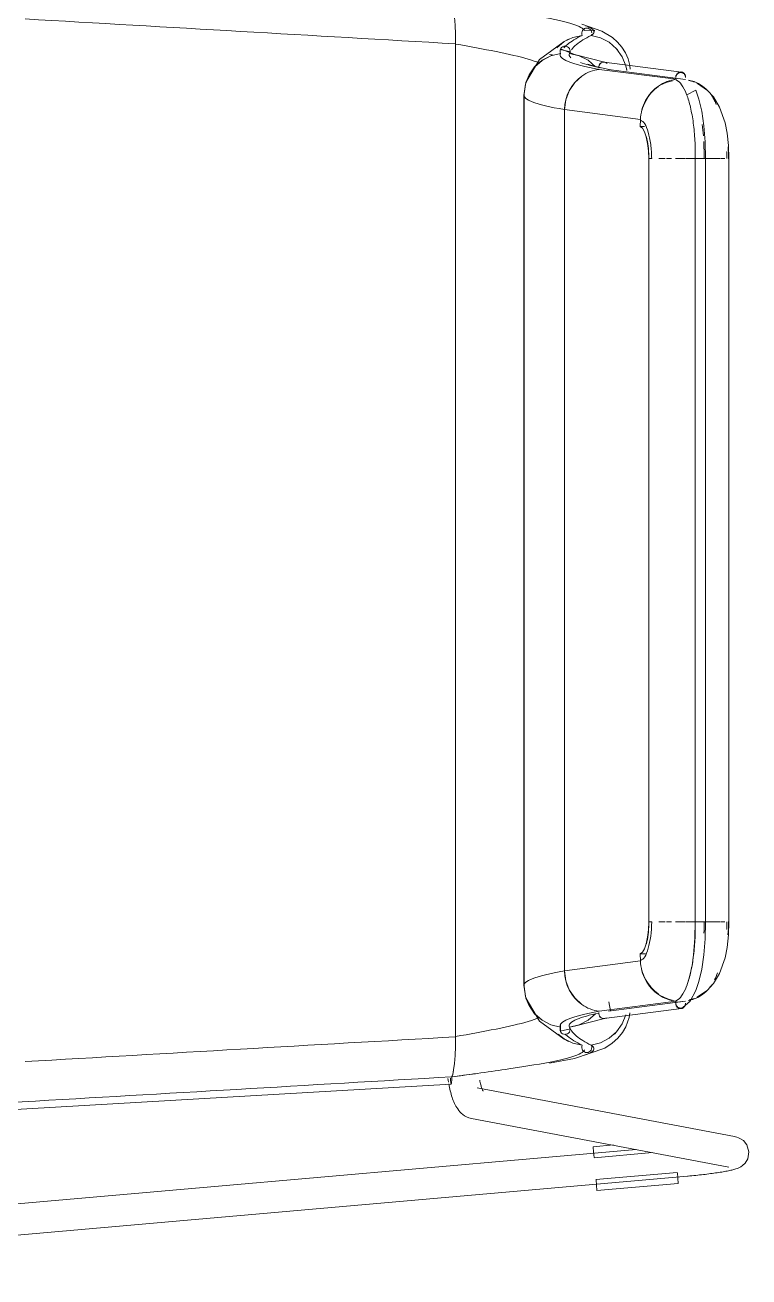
# Model space of a CAD drawing. Header units: millimetres. Extents: x 155927 to 295199, y -4084 to 97293.
# Drawn here: x 160311.4 to 160590.9, y 22523.4 to 23007 of the extents above; entities that cross this region are included whole.
import ezdxf

# ---------------------------------------------------------------- set-up
doc = ezdxf.new("R2010")
doc.units = ezdxf.units.MM
doc.header["$MEASUREMENT"] = 0
doc.layers.add('I-FURN', color=8, linetype='CONTINUOUS', lineweight=9)

msp = doc.modelspace()

# ---------------------------------------------------------------- linework, layer by layer
at = {"layer": 'I-FURN'}
for p, q in [((160477.4, 23006.99), (160477.16, 23010.09)), ((160477.4, 23006.99), (160477.55, 23003.52)), ((160477.56, 23003.46), (160477.4, 23006.99)), ((160526.41, 23004.51), (160526.31, 23004.02)), ((160526.31, 23004.02), (160526.34, 23003.52)), ((160526.32, 23004.02), (160526.41, 23004.51)), ((160526.35, 23003.52), (160526.32, 23004.02)), ((160534.02, 23004.7), (160526.4, 23007.37)), ((160526.41, 23004.51), (160526.61, 23004.96)), ((160526.61, 23004.96), (160526.41, 23004.51)), ((160526.93, 23005.34), (160526.61, 23004.96)), ((160526.61, 23004.96), (160526.93, 23005.33)), ((160527.33, 23005.63), (160526.93, 23005.34)), ((160526.93, 23005.33), (160527.33, 23005.62)), ((160527.79, 23005.81), (160527.33, 23005.63)), ((160527.33, 23005.62), (160527.79, 23005.8)), ((160531.23, 23005.06), (160527.38, 23004.87)), ((160528.28, 23005.87), (160527.79, 23005.81)), ((160527.79, 23005.8), (160528.28, 23005.86)), ((160528.76, 23005.79), (160528.28, 23005.87)), ((160528.28, 23005.86), (160528.76, 23005.79)), ((160528.76, 23005.79), (160529.22, 23005.59)), ((160529.22, 23005.6), (160528.76, 23005.79)), ((160529.61, 23005.3), (160529.22, 23005.6)), ((160529.22, 23005.59), (160529.61, 23005.29)), ((160529.92, 23004.91), (160529.61, 23005.3)), ((160529.61, 23005.29), (160529.92, 23004.91)), ((160529.92, 23004.91), (160530.11, 23004.45)), ((160530.12, 23004.45), (160529.92, 23004.91)), ((160530.11, 23004.45), (160530.19, 23003.96)), ((160530.19, 23003.96), (160530.12, 23004.45)), ((160530.91, 23003.9), (160531.23, 23005.06)), ((160538.14, 23002.2), (160534.02, 23004.7)), ((160477.56, 23003.46), (160477.61, 22999.77)), ((160477.61, 22999.69), (160477.56, 23003.46)), ((160477.61, 22616.29), (160477.61, 22999.69)), ((160477.61, 22999.69), (160477.61, 22616.21)), ((160509.94, 22993.68), (160519.48, 23000.67)), ((160519.56, 23000.62), (160516.72, 22998.22)), ((160516.72, 22998.21), (160519.56, 23000.61)), ((160519.48, 23000.67), (160521.23, 23001.56)), ((160522.88, 23002.26), (160519.56, 23000.62)), ((160519.56, 23000.61), (160522.88, 23002.25)), ((160522.88, 23002.25), (160526.5, 23003.04)), ((160526.5, 23003.04), (160522.88, 23002.26)), ((160526.34, 23003.52), (160526.5, 23003.04)), ((160526.5, 23003.04), (160526.35, 23003.52)), ((160530.15, 23003.46), (160529.98, 23002.99)), ((160529.98, 23002.99), (160530.15, 23003.46)), ((160533.61, 23002.09), (160529.98, 23002.99)), ((160536.93, 23000.35), (160533.61, 23002.09)), ((160539.76, 22997.87), (160536.93, 23000.35)), ((160540.1, 23000.46), (160538.14, 23002.2)), ((160541.78, 22998.48), (160540.1, 23000.46)), ((160511, 22993.38), (160514.4, 22995.14)), ((160514.39, 22995.14), (160511, 22993.39)), ((160518.11, 22996.03), (160514.39, 22995.14)), ((160517.91, 22997), (160517.99, 22997.49)), ((160517.99, 22997.49), (160517.91, 22997)), ((160517.95, 22996.5), (160517.91, 22997)), ((160517.91, 22997), (160517.94, 22996.5)), ((160517.94, 22996.5), (160518.11, 22996.03)), ((160518.11, 22996.03), (160517.95, 22996.5)), ((160517.99, 22997.49), (160518.19, 22997.94)), ((160518.19, 22997.94), (160517.99, 22997.49)), ((160521.9, 22996.71), (160518.01, 22997.55)), ((160523.46, 22995.68), (160518.14, 22997.85)), ((160518.51, 22998.33), (160518.19, 22997.94)), ((160518.19, 22997.94), (160518.51, 22998.32)), ((160518.51, 22998.32), (160518.91, 22998.62)), ((160518.91, 22998.62), (160518.51, 22998.33)), ((160519.37, 22998.81), (160518.91, 22998.62)), ((160518.91, 22998.62), (160519.37, 22998.8)), ((160519.37, 22998.8), (160519.86, 22998.87)), ((160519.86, 22998.87), (160519.37, 22998.81)), ((160519.86, 22998.87), (160520.35, 22998.8)), ((160520.35, 22998.81), (160519.86, 22998.87)), ((160520.81, 22998.62), (160520.35, 22998.81)), ((160520.35, 22998.8), (160520.81, 22998.62)), ((160520.81, 22998.62), (160521.21, 22998.32)), ((160521.21, 22998.33), (160520.81, 22998.62)), ((160521.53, 22997.94), (160521.21, 22998.33)), ((160521.21, 22998.32), (160521.53, 22997.94)), ((160521.53, 22997.94), (160521.73, 22997.49)), ((160521.73, 22997.49), (160521.53, 22997.94)), ((160521.77, 22996.5), (160521.61, 22996.03)), ((160521.61, 22996.03), (160521.78, 22996.5)), ((160525.33, 22995.14), (160521.61, 22996.03)), ((160521.73, 22997.49), (160521.81, 22997)), ((160521.81, 22997), (160521.73, 22997.49)), ((160521.81, 22997), (160521.77, 22996.5)), ((160521.78, 22996.5), (160521.81, 22997)), ((160535.08, 22992.71), (160523.46, 22995.68)), ((160528.72, 22993.39), (160525.33, 22995.14)), ((160539.76, 22997.87), (160540.11, 22997.46)), ((160541.93, 22994.78), (160539.76, 22997.87)), ((160543.16, 22996.28), (160541.78, 22998.48)), ((160543.33, 22991.27), (160541.93, 22994.78)), ((160544.19, 22993.92), (160543.16, 22996.28)), ((160504.83, 22985.03), (160509.94, 22993.68)), ((160508.12, 22990.88), (160505.95, 22987.74)), ((160505.96, 22987.74), (160508.13, 22990.87)), ((160511, 22993.39), (160508.12, 22990.88)), ((160508.13, 22990.87), (160511, 22993.38)), ((160528.69, 22991.88), (160531.13, 22991.12)), ((160531.6, 22990.88), (160528.72, 22993.39)), ((160531.13, 22991.12), (160537.42, 22989.75)), ((160532.98, 22991.35), (160532.9, 22990.86)), ((160532.9, 22990.86), (160532.94, 22990.36)), ((160533.17, 22991.8), (160532.98, 22991.35)), ((160562.79, 22986.05), (160533.09, 22989.89)), ((160533.47, 22992.19), (160533.17, 22991.8)), ((160533.85, 22992.48), (160533.47, 22992.19)), ((160534.29, 22992.67), (160533.85, 22992.48)), ((160534.76, 22992.74), (160534.29, 22992.67)), ((160535.23, 22992.67), (160534.76, 22992.74)), ((160564.77, 22988.87), (160535, 22992.72)), ((160535.67, 22992.48), (160535.23, 22992.67)), ((160536.06, 22992.19), (160535.67, 22992.48)), ((160566.33, 22986.03), (160536.64, 22989.87)), ((160543.7, 22989.53), (160543.33, 22991.27)), ((160543.33, 22991.26), (160543.7, 22989.52)), ((160544.85, 22991.41), (160544.19, 22993.92)), ((160545, 22989.99), (160544.85, 22991.41)), ((160503.96, 22979.84), (160504.76, 22984.88)), ((160504.59, 22984.17), (160505.96, 22987.74)), ((160505.95, 22987.74), (160504.59, 22984.17)), ((160504.76, 22984.88), (160506.13, 22988.06)), ((160523.59, 22984.77), (160521.51, 22981.66)), ((160526.33, 22987.26), (160523.59, 22984.77)), ((160562.8, 22986.48), (160560.36, 22986.8)), ((160570.96, 22984.39), (160570.77, 22984.48)), ((160503.96, 22979.84), (160503.96, 22675.04)), ((160504.12, 22980.38), (160504.59, 22984.17)), ((160504.59, 22984.17), (160504.12, 22980.38)), ((160504.12, 22635.6), (160504.12, 22980.38)), ((160504.12, 22980.38), (160504.12, 22635.6)), ((160521.51, 22981.66), (160520.19, 22978.11)), ((160570.36, 22981.84), (160566.82, 22980.08)), ((160571.52, 22978.39), (160570.36, 22981.84)), ((160574.86, 22981.71), (160570.96, 22984.39)), ((160577.15, 22979.23), (160574.86, 22981.71)), ((160520.19, 22978.11), (160519.71, 22974.34)), ((160572.62, 22973.7), (160571.52, 22978.39)), ((160579.55, 22975.35), (160577.15, 22979.23)), ((160581.67, 22969.3), (160579.55, 22975.35)), ((160519.71, 22974.34), (160548.99, 22970.48)), ((160519.71, 22641.63), (160519.71, 22974.34)), ((160519.71, 22974.34), (160519.71, 22641.63)), ((160548.99, 22970.48), (160548.92, 22967.77)), ((160573.46, 22968.08), (160572.62, 22973.7)), ((160550.59, 22967.77), (160548.92, 22967.77)), ((160548.92, 22967.77), (160549.78, 22967.13)), ((160550.59, 22967.77), (160548.94, 22967.77)), ((160549.78, 22967.13), (160550.57, 22965.78)), ((160550.57, 22965.78), (160551.24, 22963.8)), ((160573.95, 22961.96), (160573.46, 22968.08)), ((160582.46, 22965.27), (160581.67, 22969.3)), ((160582.97, 22960.45), (160582.46, 22965.27)), ((160551.24, 22963.8), (160551.75, 22961.3)), ((160551.75, 22961.3), (160552.07, 22958.45)), ((160574.04, 22955.41), (160573.95, 22961.96)), ((160583.08, 22955.41), (160582.97, 22960.45)), ((160552.07, 22958.45), (160552.18, 22955.42)), ((160552.18, 22955.42), (160552.18, 22660.56)), ((160552.24, 22660.56), (160552.24, 22955.42)), ((160556.09, 22955.42), (160558.56, 22955.42)), ((160559.08, 22955.42), (160560.92, 22955.42)), ((160562.55, 22955.42), (160566.1, 22955.42)), ((160566.3, 22955.42), (160570.11, 22955.42)), ((160570.11, 22955.41), (160566.3, 22955.41)), ((160570.08, 22955.42), (160570.08, 22660.56)), ((160570.19, 22955.42), (160574.04, 22955.42)), ((160570.42, 22955.41), (160570.19, 22955.41)), ((160570.75, 22955.41), (160570.42, 22955.41)), ((160571.16, 22955.41), (160570.75, 22955.41)), ((160571.64, 22955.41), (160571.16, 22955.41)), ((160572.14, 22955.41), (160571.64, 22955.41)), ((160572.63, 22955.41), (160572.14, 22955.41)), ((160573.08, 22955.41), (160572.63, 22955.41)), ((160573.47, 22955.41), (160573.08, 22955.41)), ((160573.78, 22955.41), (160573.47, 22955.41)), ((160573.97, 22955.41), (160573.78, 22955.41)), ((160573.8, 22955.42), (160576.81, 22955.42)), ((160576.83, 22955.41), (160573.8, 22955.41)), ((160574.04, 22955.41), (160573.97, 22955.41)), ((160574.04, 22660.56), (160574.04, 22955.42)), ((160576.98, 22955.42), (160579.56, 22955.42)), ((160579.84, 22955.42), (160581.59, 22955.42)), ((160582.78, 22955.42), (160583.06, 22955.42)), ((160583.08, 22955.41), (160582.91, 22955.41)), ((160583.08, 22660.56), (160583.08, 22955.42)), ((160503.96, 22675.04), (160503.96, 22636.13)), ((160552.18, 22660.56), (160552.07, 22657.53)), ((160558.56, 22660.56), (160556.09, 22660.56)), ((160560.92, 22660.56), (160559.08, 22660.56)), ((160566.1, 22660.56), (160562.55, 22660.56)), ((160566.3, 22660.56), (160570.11, 22660.56)), ((160570.11, 22660.56), (160566.3, 22660.56)), ((160570, 22654.34), (160570.08, 22660.56)), ((160574.04, 22660.56), (160570.09, 22660.56)), ((160570.09, 22660.56), (160570.19, 22660.56)), ((160570.19, 22660.56), (160570.42, 22660.56)), ((160570.42, 22660.56), (160570.75, 22660.56)), ((160570.75, 22660.56), (160571.16, 22660.56)), ((160571.16, 22660.56), (160571.64, 22660.56)), ((160571.64, 22660.56), (160572.14, 22660.56)), ((160572.14, 22660.56), (160572.63, 22660.56)), ((160572.63, 22660.56), (160573.08, 22660.56)), ((160573.08, 22660.56), (160573.47, 22660.56)), ((160573.47, 22660.56), (160573.78, 22660.56)), ((160573.78, 22660.56), (160573.97, 22660.56)), ((160573.8, 22660.56), (160576.83, 22660.56)), ((160576.81, 22660.56), (160573.8, 22660.56)), ((160574.04, 22660.56), (160573.95, 22654.02)), ((160573.97, 22660.56), (160574.04, 22660.56)), ((160579.56, 22660.56), (160576.98, 22660.56)), ((160581.59, 22660.56), (160579.84, 22660.56)), ((160583.06, 22660.56), (160582.78, 22660.56)), ((160582.91, 22660.56), (160583.08, 22660.56)), ((160583.08, 22660.56), (160582.97, 22655.53)), ((160552.07, 22657.53), (160551.75, 22654.67)), ((160551.24, 22652.18), (160550.57, 22650.2)), ((160551.75, 22654.67), (160551.24, 22652.18)), ((160569.47, 22647.77), (160570, 22654.34)), ((160573.95, 22654.02), (160573.46, 22647.9)), ((160582.97, 22655.53), (160582.46, 22650.71)), ((160549.78, 22648.85), (160548.92, 22648.21)), ((160548.92, 22648.21), (160550.89, 22648.21)), ((160548.92, 22648.21), (160548.99, 22645.49)), ((160548.94, 22648.21), (160550.89, 22648.21)), ((160550.57, 22650.2), (160549.78, 22648.85)), ((160568.88, 22643.76), (160569.47, 22647.77)), ((160573.46, 22647.9), (160572.62, 22642.28)), ((160581.67, 22646.68), (160579.55, 22640.63)), ((160582.46, 22650.71), (160581.67, 22646.68)), ((160548.99, 22645.49), (160519.71, 22641.63)), ((160519.71, 22641.63), (160520.19, 22637.86)), ((160567.91, 22639.33), (160568.88, 22643.76)), ((160572.62, 22642.28), (160571.52, 22637.59)), ((160520.19, 22637.86), (160521.51, 22634.32)), ((160566.82, 22635.89), (160567.91, 22639.33)), ((160571.52, 22637.59), (160570.36, 22634.13)), ((160577.15, 22636.74), (160574.86, 22634.27)), ((160579.55, 22640.63), (160577.15, 22636.74)), ((160503.96, 22636.14), (160504.76, 22631.1)), ((160504.59, 22631.81), (160504.12, 22635.6)), ((160504.12, 22635.6), (160504.59, 22631.81)), ((160505.96, 22628.24), (160504.59, 22631.81)), ((160504.59, 22631.81), (160505.95, 22628.24)), ((160521.51, 22634.32), (160523.59, 22631.2)), ((160570.36, 22634.13), (160568.17, 22630.02)), ((160570.96, 22631.59), (160570.77, 22631.49)), ((160574.86, 22634.27), (160570.96, 22631.59)), ((160504.76, 22631.1), (160506.13, 22627.92)), ((160504.83, 22630.95), (160509.94, 22622.29)), ((160505.95, 22628.24), (160508.12, 22625.1)), ((160508.13, 22625.1), (160505.96, 22628.24)), ((160523.59, 22631.2), (160526.33, 22628.72)), ((160562.79, 22629.93), (160533.09, 22626.09)), ((160535, 22623.26), (160564.77, 22627.11)), ((160536.64, 22626.11), (160566.33, 22629.95)), ((160537.42, 22626.23), (160536.73, 22629.72)), ((160565.14, 22629.8), (160560.37, 22629.18)), ((160568.17, 22630.02), (160565.27, 22627.47)), ((160508.12, 22625.1), (160511, 22622.59)), ((160511, 22622.6), (160508.13, 22625.1)), ((160509.94, 22622.29), (160519.48, 22615.31)), ((160514.4, 22620.84), (160511, 22622.6)), ((160511, 22622.59), (160514.39, 22620.84)), ((160535.08, 22623.27), (160523.46, 22620.3)), ((160525.33, 22620.84), (160528.72, 22622.59)), ((160528.72, 22622.59), (160531.6, 22625.1)), ((160532.94, 22625.62), (160532.9, 22625.12)), ((160532.9, 22625.12), (160532.98, 22624.63)), ((160532.98, 22624.63), (160533.17, 22624.17)), ((160533.17, 22624.17), (160533.47, 22623.79)), ((160533.47, 22623.79), (160533.85, 22623.5)), ((160533.85, 22623.5), (160534.29, 22623.31)), ((160534.29, 22623.31), (160534.76, 22623.24)), ((160534.76, 22623.24), (160535.23, 22623.31)), ((160535.23, 22623.31), (160535.67, 22623.5)), ((160541.93, 22621.19), (160543.33, 22624.71)), ((160543.38, 22620.12), (160544.67, 22623.72)), ((160544.67, 22623.72), (160544.9, 22625.49)), ((160514.39, 22620.84), (160518.11, 22619.94)), ((160517.2, 22617.27), (160519.56, 22615.36)), ((160519.56, 22615.37), (160517.23, 22617.24)), ((160517.91, 22618.98), (160517.95, 22619.48)), ((160517.94, 22619.47), (160517.91, 22618.98)), ((160517.99, 22618.49), (160517.91, 22618.98)), ((160517.91, 22618.98), (160517.99, 22618.49)), ((160518.11, 22619.94), (160517.94, 22619.47)), ((160517.95, 22619.48), (160518.11, 22619.95)), ((160518.19, 22618.04), (160517.99, 22618.49)), ((160517.99, 22618.49), (160518.19, 22618.03)), ((160518.01, 22618.43), (160521.9, 22619.27)), ((160518.09, 22621.01), (160518.14, 22618.13)), ((160518.51, 22617.66), (160518.19, 22618.04)), ((160518.19, 22618.03), (160518.51, 22617.65)), ((160518.91, 22617.36), (160518.51, 22617.66)), ((160518.51, 22617.65), (160518.91, 22617.36)), ((160519.37, 22617.17), (160518.91, 22617.36)), ((160518.91, 22617.36), (160519.37, 22617.17)), ((160519.86, 22617.11), (160519.37, 22617.17)), ((160519.37, 22617.17), (160519.86, 22617.1)), ((160520.35, 22617.17), (160519.86, 22617.11)), ((160519.86, 22617.1), (160520.35, 22617.17)), ((160520.81, 22617.36), (160520.35, 22617.17)), ((160520.35, 22617.17), (160520.81, 22617.36)), ((160521.21, 22617.66), (160520.81, 22617.36)), ((160520.81, 22617.36), (160521.21, 22617.65)), ((160521.53, 22618.04), (160521.21, 22617.66)), ((160521.21, 22617.65), (160521.53, 22618.03)), ((160521.73, 22618.49), (160521.53, 22618.04)), ((160521.53, 22618.03), (160521.73, 22618.49)), ((160523.46, 22620.3), (160521.59, 22619.98)), ((160521.61, 22619.94), (160525.33, 22620.84)), ((160521.61, 22619.95), (160521.77, 22619.48)), ((160521.78, 22619.47), (160521.61, 22619.94)), ((160521.81, 22618.98), (160521.73, 22618.49)), ((160521.73, 22618.49), (160521.81, 22618.98)), ((160521.77, 22619.48), (160521.81, 22618.98)), ((160521.81, 22618.98), (160521.78, 22619.47)), ((160536.93, 22615.63), (160539.76, 22618.11)), ((160539.76, 22618.11), (160538.89, 22617.22)), ((160539.76, 22618.11), (160541.93, 22621.19)), ((160540.26, 22615.68), (160542.04, 22617.85)), ((160542.04, 22617.85), (160543.38, 22620.12)), ((160477.4, 22608.99), (160477.56, 22612.52)), ((160477.55, 22612.46), (160477.4, 22608.98)), ((160477.56, 22612.52), (160477.61, 22616.29)), ((160477.61, 22616.21), (160477.56, 22612.52)), ((160519.48, 22615.31), (160521.23, 22614.42)), ((160522.88, 22613.73), (160519.56, 22615.37)), ((160519.56, 22615.36), (160522.88, 22613.72)), ((160526.5, 22612.94), (160522.88, 22613.73)), ((160522.88, 22613.72), (160526.5, 22612.94)), ((160526.34, 22612.46), (160526.31, 22611.96)), ((160526.32, 22611.96), (160526.35, 22612.46)), ((160526.5, 22612.94), (160526.34, 22612.46)), ((160526.35, 22612.46), (160526.5, 22612.94)), ((160529.98, 22612.99), (160533.61, 22613.89)), ((160529.98, 22612.99), (160530.15, 22612.52)), ((160530.15, 22612.52), (160529.98, 22612.99)), ((160530.15, 22612.52), (160530.19, 22612.02)), ((160530.19, 22612.02), (160530.15, 22612.52)), ((160533.61, 22613.89), (160536.93, 22615.63)), ((160535.19, 22611.87), (160538.01, 22613.69)), ((160538.01, 22613.69), (160540.26, 22615.68)), ((160477.16, 22605.88), (160477.4, 22608.99)), ((160477.4, 22608.94), (160477.16, 22605.88)), ((160513.81, 22605.98), (160523.47, 22607.88)), ((160523.47, 22607.88), (160535.19, 22611.87)), ((160526.31, 22611.96), (160526.41, 22611.47)), ((160526.41, 22611.47), (160526.32, 22611.96)), ((160526.61, 22611.02), (160526.41, 22611.47)), ((160526.41, 22611.47), (160526.61, 22611.02)), ((160526.93, 22610.64), (160526.61, 22611.02)), ((160526.61, 22611.02), (160526.93, 22610.64)), ((160527.33, 22610.36), (160526.93, 22610.64)), ((160526.93, 22610.64), (160527.33, 22610.35)), ((160527.79, 22610.17), (160527.33, 22610.36)), ((160527.33, 22610.35), (160527.79, 22610.17)), ((160528.28, 22610.11), (160527.79, 22610.17)), ((160527.79, 22610.17), (160528.28, 22610.11)), ((160528.76, 22610.19), (160528.28, 22610.11)), ((160528.28, 22610.11), (160528.76, 22610.18)), ((160529.22, 22610.38), (160528.76, 22610.19)), ((160528.76, 22610.18), (160529.22, 22610.38)), ((160529.61, 22610.68), (160529.22, 22610.38)), ((160529.22, 22610.38), (160529.61, 22610.68)), ((160529.92, 22611.07), (160529.61, 22610.68)), ((160529.61, 22610.68), (160529.92, 22611.07)), ((160530.11, 22611.53), (160529.92, 22611.07)), ((160529.92, 22611.07), (160530.12, 22611.52)), ((160530.19, 22612.02), (160530.11, 22611.53)), ((160530.12, 22611.52), (160530.19, 22612.02)), ((160476.85, 22603.38), (160476.48, 22601.64)), ((160476.49, 22601.64), (160476.85, 22603.39)), ((160476.85, 22603.39), (160477.16, 22605.88)), ((160477.16, 22605.85), (160476.85, 22603.39)), ((160143.99, 22578.58), (160475.9, 22597.87)), ((160474.76, 22599.4), (160474.66, 22600.12)), ((160474.87, 22598.68), (160474.76, 22599.4)), ((160475.11, 22597.28), (160474.99, 22597.98)), ((160475.69, 22600.23), (160475.68, 22599.73)), ((160475.68, 22599.73), (160475.69, 22600.23)), ((160475.68, 22599.73), (160475.69, 22599.24)), ((160475.69, 22599.24), (160475.68, 22599.73)), ((160475.69, 22599.24), (160475.71, 22598.79)), ((160475.71, 22598.79), (160475.69, 22599.24)), ((160475.71, 22598.79), (160475.75, 22598.41)), ((160475.75, 22598.41), (160475.71, 22598.79)), ((160475.75, 22598.41), (160475.79, 22598.12)), ((160475.79, 22598.12), (160475.75, 22598.41)), ((160475.79, 22598.12), (160475.84, 22597.94)), ((160475.84, 22597.93), (160475.79, 22598.12)), ((160475.84, 22597.93), (160475.9, 22597.87)), ((160475.9, 22597.87), (160475.84, 22597.93)), ((160475.9, 22597.87), (160475.95, 22597.95)), ((160475.95, 22597.94), (160475.9, 22597.87)), ((160475.95, 22597.95), (160476, 22598.14)), ((160476, 22598.14), (160475.95, 22597.94)), ((160476, 22598.14), (160476.04, 22598.44)), ((160476.04, 22598.43), (160476, 22598.14)), ((160476.04, 22598.44), (160476.08, 22598.82)), ((160476.08, 22598.82), (160476.04, 22598.43)), ((160476.08, 22600.74), (160476.49, 22601.64)), ((160476.1, 22600.27), (160476.08, 22600.74)), ((160476.08, 22598.82), (160476.1, 22599.28)), ((160476.1, 22599.27), (160476.08, 22598.82)), ((160476.48, 22601.64), (160476.09, 22600.74)), ((160476.09, 22600.74), (160476.1, 22600.27)), ((160476.11, 22599.77), (160476.1, 22600.27)), ((160476.1, 22600.27), (160476.11, 22599.77)), ((160476.1, 22599.28), (160476.11, 22599.77)), ((160476.11, 22599.77), (160476.1, 22599.27)), ((160487, 22599.02), (160486.91, 22599.51)), ((160487.1, 22598.55), (160487, 22599.02)), ((160487.21, 22598.1), (160487.1, 22598.55)), ((160487.31, 22597.68), (160487.21, 22598.1)), ((160487.42, 22597.29), (160487.31, 22597.68)), ((160475.25, 22596.6), (160475.11, 22597.28)), ((160475.39, 22595.93), (160475.25, 22596.6)), ((160475.54, 22595.28), (160475.39, 22595.93)), ((160475.71, 22594.64), (160475.54, 22595.28)), ((160475.88, 22594.01), (160475.71, 22594.64)), ((160476.06, 22593.39), (160475.88, 22594.01)), ((160476.25, 22592.78), (160476.06, 22593.39)), ((160476.46, 22592.19), (160476.25, 22592.78)), ((160585.27, 22577.66), (160485.98, 22596.47)), ((160487.53, 22596.92), (160487.42, 22597.29)), ((160487.64, 22596.59), (160487.53, 22596.92)), ((160487.74, 22596.28), (160487.64, 22596.59)), ((160487.84, 22596.01), (160487.74, 22596.28)), ((160487.94, 22595.78), (160487.84, 22596.01)), ((160488.03, 22595.59), (160487.94, 22595.78)), ((160488.1, 22595.44), (160488.03, 22595.59)), ((160488.15, 22595.35), (160488.1, 22595.44)), ((160488.19, 22595.28), (160488.15, 22595.35)), ((160488.21, 22595.25), (160488.19, 22595.28)), ((160476.68, 22591.61), (160476.46, 22592.19)), ((160476.92, 22591.04), (160476.68, 22591.61)), ((160477.17, 22590.48), (160476.92, 22591.04)), ((160477.44, 22589.93), (160477.17, 22590.48)), ((160477.73, 22589.39), (160477.44, 22589.93)), ((160478.05, 22588.85), (160477.73, 22589.39)), ((160478.41, 22588.32), (160478.05, 22588.85)), ((160478.81, 22587.78), (160478.41, 22588.32)), ((160479.27, 22587.25), (160478.81, 22587.78)), ((160479.79, 22586.73), (160479.27, 22587.25)), ((160480.38, 22586.22), (160479.79, 22586.73)), ((160481.07, 22585.74), (160480.38, 22586.22)), ((160481.86, 22585.3), (160481.07, 22585.74)), ((160482.76, 22584.94), (160481.86, 22585.3)), ((160483.74, 22584.68), (160482.76, 22584.94)), ((160483.74, 22584.68), (160583.03, 22565.87)), ((160538.58, 22574.42), (160530.68, 22573.72)), ((160530.86, 22571.68), (160530.68, 22573.72)), ((160585.68, 22577.57), (160585.27, 22577.66)), ((160586.2, 22577.43), (160585.68, 22577.57)), ((160586.82, 22577.22), (160586.2, 22577.43)), ((160587.62, 22576.84), (160586.82, 22577.22)), ((160588.7, 22576.1), (160587.62, 22576.84)), ((160590.03, 22574.52), (160588.7, 22576.1)), ((160590.03, 22574.52), (160590.86, 22571.77)), ((160547.31, 22572.69), (160122.81, 22535.39)), ((160531.04, 22569.62), (160530.86, 22571.68)), ((160531.05, 22569.49), (160553.66, 22571.48)), ((160590.38, 22569.01), (160589.34, 22567.35)), ((160590.86, 22571.77), (160590.38, 22569.01)), ((160563.21, 22563.8), (160531.8, 22561.04)), ((160579.19, 22563.79), (160578.59, 22563.7)), ((160579.78, 22563.88), (160579.19, 22563.79)), ((160580.35, 22563.97), (160579.78, 22563.88)), ((160580.9, 22564.07), (160580.35, 22563.97)), ((160581.43, 22564.16), (160580.9, 22564.07)), ((160581.95, 22564.25), (160581.43, 22564.16)), ((160582.44, 22564.35), (160581.95, 22564.25)), ((160582.92, 22564.44), (160582.44, 22564.35)), ((160583.38, 22564.54), (160582.92, 22564.44)), ((160583.82, 22564.64), (160583.38, 22564.54)), ((160584.25, 22564.74), (160583.82, 22564.64)), ((160584.66, 22564.84), (160584.25, 22564.74)), ((160585.07, 22564.95), (160584.66, 22564.84)), ((160585.46, 22565.07), (160585.07, 22564.95)), ((160585.86, 22565.19), (160585.46, 22565.07)), ((160586.26, 22565.33), (160585.86, 22565.19)), ((160586.69, 22565.5), (160586.26, 22565.33)), ((160587.16, 22565.72), (160586.69, 22565.5)), ((160587.72, 22566.02), (160587.16, 22565.72)), ((160588.43, 22566.5), (160587.72, 22566.02)), ((160589.34, 22567.35), (160588.43, 22566.5)), ((160123.86, 22523.44), (160567.18, 22562.39)), ((160531.99, 22558.86), (160531.81, 22560.92)), ((160563.58, 22559.57), (160532.17, 22556.81)), ((160563.22, 22563.68), (160563.4, 22561.62)), ((160563.4, 22561.62), (160563.58, 22559.57)), ((160567.34, 22562.4), (160567.18, 22562.39)), ((160568.09, 22562.47), (160567.34, 22562.4)), ((160568.84, 22562.54), (160568.09, 22562.47)), ((160569.59, 22562.61), (160568.84, 22562.54)), ((160570.34, 22562.68), (160569.59, 22562.61)), ((160571.08, 22562.76), (160570.34, 22562.68)), ((160571.81, 22562.84), (160571.08, 22562.76)), ((160572.54, 22562.92), (160571.81, 22562.84)), ((160573.25, 22563), (160572.54, 22562.92)), ((160573.96, 22563.08), (160573.25, 22563)), ((160574.66, 22563.17), (160573.96, 22563.08)), ((160575.35, 22563.25), (160574.66, 22563.17)), ((160576.03, 22563.34), (160575.35, 22563.25)), ((160576.69, 22563.43), (160576.03, 22563.34)), ((160577.34, 22563.52), (160576.69, 22563.43)), ((160577.97, 22563.61), (160577.34, 22563.52)), ((160578.59, 22563.7), (160577.97, 22563.61)), ((160532.17, 22556.81), (160531.99, 22558.86))]:
    msp.add_line(p, q, dxfattribs=at)
for centre, major_axis, ratio, start_param, end_param in [((160534.78, 22974.21), (0, -15.78), 0.955139, 3.254129, 3.495629), ((160534.77, 22990.77), (0, -1.96), 0.955139, 2.379629, 4.923331), ((160534.78, 22974.21), (0, -15.78), 0.955139, 3.737469, 4.704147), ((160534.78, 22974.21), (0, -15.78), 0.955139, 3.495799, 3.737346), ((160578.8, 22955.42), (0, 12.4), 0.287441, 4.712389, 4.932602), ((160567.33, 22955.41), (15.75, 0), 0.000004, 2.669107, 2.851347), ((160567.33, 22660.56), (15.75, 0), 0.000004, 3.431839, 3.614078), ((160578.8, 22660.56), (0, -12.4), 0.287441, 1.332781, 1.570796), ((160534.78, 22641.76), (0, -15.78), 0.955139, 4.720632, 5.68731), ((160534.78, 22641.76), (0, -15.78), 0.955139, 5.687432, 5.928979), ((160534.78, 22641.76), (0, -15.78), 0.955139, 5.929149, 6.170649), ((160534.77, 22625.2), (0, -1.96), 0.955139, 4.501447, 6.790779)]:
    msp.add_ellipse(centre, major_axis=major_axis, ratio=ratio, start_param=start_param, end_param=end_param, dxfattribs=at)
for points, knots in [([(160476.08, 23015.24), (160483.64, 23014.22), (160498.85, 23012.19), (160517.29, 23009.14), (160525.58, 23006.7), (160527.18, 23005.28), (160527.38, 23004.87)], [0, 0, 0, 0, 0.25, 0.5, 0.75, 0.8499411, 0.8499411, 0.8499411, 0.8499411]), ([(160527.77, 23006.76), (160528.4, 23006.53), (160531.31, 23005.27), (160531.54, 23004.01), (160529.98, 23002.99)], [0.6929173, 0.6929173, 0.6929173, 0.6929173, 0.75, 1, 1, 1, 1]), ([(160477.61, 22999.69), (160483, 22998.72), (160493.78, 22996.77), (160504.5, 22994.34), (160508.74, 22992.88), (160509.89, 22992.39)], [0, 0, 0, 0, 0.25, 0.5, 0.625, 0.625, 0.625, 0.625]), ([(160526.5, 23003.04), (160524.09, 23001.87), (160521.43, 23000.25), (160519.76, 22998.62), (160519.37, 22998.16)], [0, 0, 0, 0, 0.5, 0.6963068, 0.6963068, 0.6963068, 0.6963068]), ([(160529.98, 23002.99), (160527.58, 23001.83), (160524.54, 22999.98), (160522.8, 22998.12), (160522.32, 22997.43)], [0, 0, 0, 0, 0.5, 0.799328, 0.799328, 0.799328, 0.799328]), ([(160566.37, 22986.9), (160566.38, 22987.04), (160566.36, 22987.27), (160566.29, 22987.56), (160566.2, 22987.83), (160566.01, 22988.14), (160565.72, 22988.46), (160565.37, 22988.7), (160565.02, 22988.83), (160564.71, 22988.88), (160564.43, 22988.88), (160564.17, 22988.85), (160563.92, 22988.78), (160563.66, 22988.66), (160563.35, 22988.47), (160563.03, 22988.15), (160562.79, 22987.75), (160562.68, 22987.4), (160562.63, 22987.14), (160562.61, 22986.97), (160562.61, 22986.9)], [0.1111111, 0.1111111, 0.1111111, 0.1111111, 0.1666667, 0.1944444, 0.2222222, 0.2777778, 0.3333333, 0.3888889, 0.4444444, 0.4791667, 0.5138889, 0.5486111, 0.5833333, 0.6180556, 0.6527778, 0.7222222, 0.7916667, 0.8263889, 0.8611111, 0.8888889, 0.8888889, 0.8888889, 0.8888889]), ([(160562.7, 22987.3), (160562.74, 22987.42), (160562.84, 22987.65), (160563.12, 22988.06), (160563.66, 22988.52), (160564.53, 22988.77), (160565.32, 22988.54), (160565.83, 22988.15), (160566.12, 22987.76), (160566.31, 22987.3), (160566.35, 22986.98), (160566.36, 22986.81)], [-0.8125, -0.8125, -0.8125, -0.8125, -0.765625, -0.71875, -0.625, -0.5, -0.375, -0.3125, -0.25, -0.1875, -0.125, -0.125, -0.125, -0.125]), ([(160575.59, 22980.92), (160574.8, 22981.86), (160572.98, 22983.54), (160570.17, 22985.14), (160568.25, 22985.6), (160567.52, 22985.76)], [0.5, 0.5, 0.5, 0.5, 0.6666667, 0.8333333, 0.9365189, 0.9365189, 0.9365189, 0.9365189]), ([(160503.96, 22979.84), (160503.96, 22979.02), (160506.35, 22977.18), (160513.99, 22975.35), (160519.71, 22974.34)], [0.0892847, 0.0892847, 0.0892847, 0.0892847, 0.5, 1, 1, 1, 1]), ([(160566.82, 22980.08), (160567.36, 22978.66), (160568.36, 22975.33), (160569.45, 22969.27), (160570.08, 22962.41), (160570.16, 22957.76), (160570.11, 22955.42)], [0.3397465, 0.3397465, 0.3397465, 0.3397465, 0.5, 0.6666667, 0.8333333, 0.9999948, 0.9999948, 0.9999948, 0.9999948]), ([(160578.24, 22976.28), (160578.05, 22976.8), (160577.49, 22978.14), (160576.75, 22979.4), (160576.22, 22980.13)], [0.260519, 0.260519, 0.260519, 0.260519, 0.3333333, 0.4544474, 0.4544474, 0.4544474, 0.4544474]), ([(160519.71, 22641.63), (160513.99, 22640.63), (160506.35, 22638.79), (160503.96, 22636.96), (160503.96, 22636.14)], [0, 0, 0, 0, 0.5, 0.9107154, 0.9107154, 0.9107154, 0.9107154]), ([(160567.45, 22630.14), (160568.22, 22630.3), (160570.12, 22630.87), (160572.98, 22632.43), (160575.17, 22634.43), (160576.17, 22635.82), (160576.44, 22636.22)], [0.0592823, 0.0592823, 0.0592823, 0.0592823, 0.1666667, 0.3333333, 0.5, 0.565028, 0.565028, 0.565028, 0.565028]), ([(160562.79, 22629.93), (160562.73, 22629.79), (160562.66, 22629.57), (160562.62, 22629.29), (160562.61, 22629.01), (160562.64, 22628.71), (160562.73, 22628.42), (160562.84, 22628.15), (160563.04, 22627.83), (160563.34, 22627.51), (160563.71, 22627.28), (160564.07, 22627.15), (160564.38, 22627.1), (160564.65, 22627.09), (160564.92, 22627.13), (160565.16, 22627.2), (160565.41, 22627.31), (160565.71, 22627.51), (160566.02, 22627.83), (160566.24, 22628.23), (160566.34, 22628.58), (160566.37, 22628.84), (160566.38, 22629), (160566.37, 22629.08)], [0, 0, 0, 0, 0.0555556, 0.0833333, 0.1111111, 0.1666667, 0.1944444, 0.2222222, 0.2777778, 0.3333333, 0.3888889, 0.4444444, 0.4791667, 0.5138889, 0.5486111, 0.5833333, 0.6180556, 0.6527778, 0.7222222, 0.7916667, 0.8263889, 0.8611111, 0.8888889, 0.8888889, 0.8888889, 0.8888889]), ([(160566.36, 22629.17), (160566.36, 22629), (160566.32, 22628.71), (160566.17, 22628.33), (160565.92, 22627.92), (160565.39, 22627.46), (160564.53, 22627.21), (160563.74, 22627.44), (160563.21, 22627.83), (160562.89, 22628.22), (160562.75, 22628.52), (160562.7, 22628.68)], [-0.875, -0.875, -0.875, -0.875, -0.8125, -0.765625, -0.71875, -0.625, -0.5, -0.375, -0.3125, -0.25, -0.1875, -0.1875, -0.1875, -0.1875]), ([(160509.89, 22623.59), (160508.74, 22623.1), (160504.5, 22621.64), (160493.78, 22619.21), (160483, 22617.26), (160477.61, 22616.29)], [0.375, 0.375, 0.375, 0.375, 0.5, 0.75, 1, 1, 1, 1]), ([(160521.61, 22619.95), (160521.07, 22620.97), (160522.8, 22622.78), (160529.28, 22624.6), (160533, 22625.39)], [0, 0, 0, 0, 0.5, 0.8877852, 0.8877852, 0.8877852, 0.8877852]), ([(160526.5, 22612.94), (160524.09, 22614.1), (160521.72, 22615.56), (160520.13, 22617.01), (160519.85, 22617.29)], [0, 0, 0, 0, 0.5, 0.6218963, 0.6218963, 0.6218963, 0.6218963]), ([(160529.98, 22612.99), (160527.58, 22614.15), (160524.15, 22616.24), (160522.37, 22618.33), (160521.9, 22619.27)], [0, 0, 0, 0, 0.5, 0.9025379, 0.9025379, 0.9025379, 0.9025379]), ([(160527.56, 22609.14), (160528.28, 22609.4), (160531.31, 22610.68), (160531.54, 22611.96), (160529.98, 22612.99)], [0.6866019, 0.6866019, 0.6866019, 0.6866019, 0.75, 1, 1, 1, 1]), ([(160476.08, 22600.74), (160483.64, 22601.76), (160498.85, 22603.79), (160517.29, 22606.84), (160525.58, 22609.28), (160527.18, 22610.7), (160527.38, 22611.11)], [0, 0, 0, 0, 0.25, 0.5, 0.75, 0.8499412, 0.8499412, 0.8499412, 0.8499412])]:
    msp.add_open_spline(points, degree=3, knots=knots, dxfattribs=at)
for points in [[(160311.37, 23009.35), (160366.83, 23006.16), (160422.25, 23002.96), (160477.61, 22999.77)], [(160513.84, 22995.62), (160514.24, 22995.57), (160514.65, 22995.52), (160515.04, 22995.47)], [(160518.11, 22996.03), (160517.56, 22995.01), (160519.53, 22992.96), (160527.59, 22990.91), (160533.09, 22989.89)], [(160521.61, 22996.03), (160521.32, 22995.49), (160521.46, 22994.94), (160522.03, 22994.4)], [(160525.77, 22992.49), (160527.66, 22991.84), (160530.47, 22991.18), (160533.51, 22990.52)], [(160562.79, 22986.05), (160561.55, 22985.9), (160559.17, 22985.32), (160555.83, 22983.56), (160553, 22981.03), (160550.8, 22977.88), (160549.39, 22974.28), (160549.03, 22971.78), (160548.99, 22970.48)], [(160557.28, 22984.06), (160558.54, 22984.76), (160559.9, 22985.17), (160561.29, 22985.5)], [(160562.78, 22985.85), (160563.51, 22985.49), (160564.92, 22984.18), (160566.18, 22981.72), (160566.75, 22980.25)], [(160567.67, 22985.58), (160568.35, 22985.42), (160569.02, 22985.22), (160569.68, 22984.97)], [(160504.12, 22980.38), (160504.02, 22980.2), (160503.96, 22980.02), (160503.96, 22979.84)], [(160550.93, 22977.58), (160552.13, 22979.82), (160553.76, 22982.07), (160555.91, 22983.21)], [(160549.54, 22974.02), (160549.86, 22975.21), (160550.33, 22976.33), (160550.88, 22977.45)], [(160549, 22970.24), (160549.56, 22970.11), (160550.66, 22969.16), (160552.06, 22965.84), (160553.02, 22961.04), (160553.28, 22957.31), (160553.31, 22955.42)], [(160572.83, 22968.57), (160573.01, 22967.16), (160573.18, 22965.71), (160573.29, 22964.23)], [(160552.23, 22956.25), (160552.17, 22959.03), (160551.82, 22961.58), (160551.29, 22963.79)], [(160573.41, 22962.02), (160573.52, 22959.83), (160573.55, 22957.63), (160573.51, 22955.42)], [(160582.8, 22960.02), (160582.93, 22958.55), (160583, 22956.99), (160582.99, 22955.42)], [(160553.31, 22660.56), (160553.25, 22656.77), (160552.28, 22649.38), (160550.12, 22646), (160549, 22645.74)], [(160570.11, 22660.56), (160570.16, 22658.22), (160570.08, 22653.56), (160569.45, 22646.71), (160568.34, 22640.57), (160566.81, 22635.49), (160564.92, 22631.79), (160563.51, 22630.48), (160562.78, 22630.13)], [(160573.51, 22660.56), (160573.54, 22659.13), (160573.53, 22657.71), (160573.5, 22656.3)], [(160582.99, 22660.56), (160583, 22658.85), (160582.92, 22657.17), (160582.77, 22655.59)], [(160551.29, 22652.18), (160551.84, 22654.23), (160552.12, 22656.95), (160552.22, 22659.73)], [(160548.99, 22645.49), (160549.03, 22644.2), (160549.39, 22641.7), (160550.8, 22638.1), (160553, 22634.95), (160555.83, 22632.42), (160559.17, 22630.66), (160561.55, 22630.08), (160562.79, 22629.93)], [(160550.87, 22638.52), (160550.3, 22639.61), (160549.79, 22640.76), (160549.54, 22641.96)], [(160555.91, 22632.76), (160553.86, 22634.2), (160552.24, 22636.18), (160550.93, 22638.4)], [(160577.6, 22638.18), (160578.03, 22639.07), (160578.43, 22639.99), (160578.67, 22640.95)], [(160503.96, 22636.13), (160503.96, 22635.95), (160504.02, 22635.78), (160504.12, 22635.6)], [(160561.27, 22630.39), (160559.89, 22630.7), (160558.52, 22631.2), (160557.26, 22631.9)], [(160562.61, 22629.17), (160562.6, 22629.34), (160562.6, 22629.51), (160562.64, 22629.66)], [(160569.67, 22631.02), (160569.04, 22630.77), (160568.39, 22630.61), (160567.73, 22630.47)], [(160518.11, 22619.95), (160517.56, 22620.97), (160519.53, 22623.02), (160527.59, 22625.06), (160533.09, 22626.09)], [(160477.61, 22616.21), (160422.25, 22613.01), (160366.83, 22609.82), (160311.37, 22606.62)], [(160476.09, 22600.74), (160420.85, 22597.52), (160310.25, 22591.08), (160199.49, 22584.64), (160144.09, 22581.42)], [(160476.1, 22600.75), (160479.16, 22601.14), (160482.25, 22601.53), (160485.3, 22601.92)]]:
    msp.add_open_spline(points, degree=3, dxfattribs=at)

doc.saveas('drawing.dxf')
